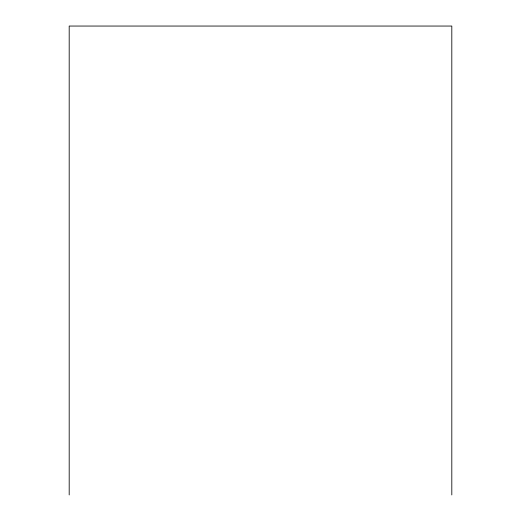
<?xml version="1.0" encoding="UTF-8"?>
<svg xmlns="http://www.w3.org/2000/svg" width="521" height="521" viewBox="0 0 521 521"><rect width="100%" height="100%" fill="white"/><g stroke="black" fill="none" stroke-linecap="round" stroke-linejoin="round"><path stroke-width="0.78" d="M451.811 494.95L451.811 26.05L69.189 26.05L69.189 494.95"/></g></svg>
